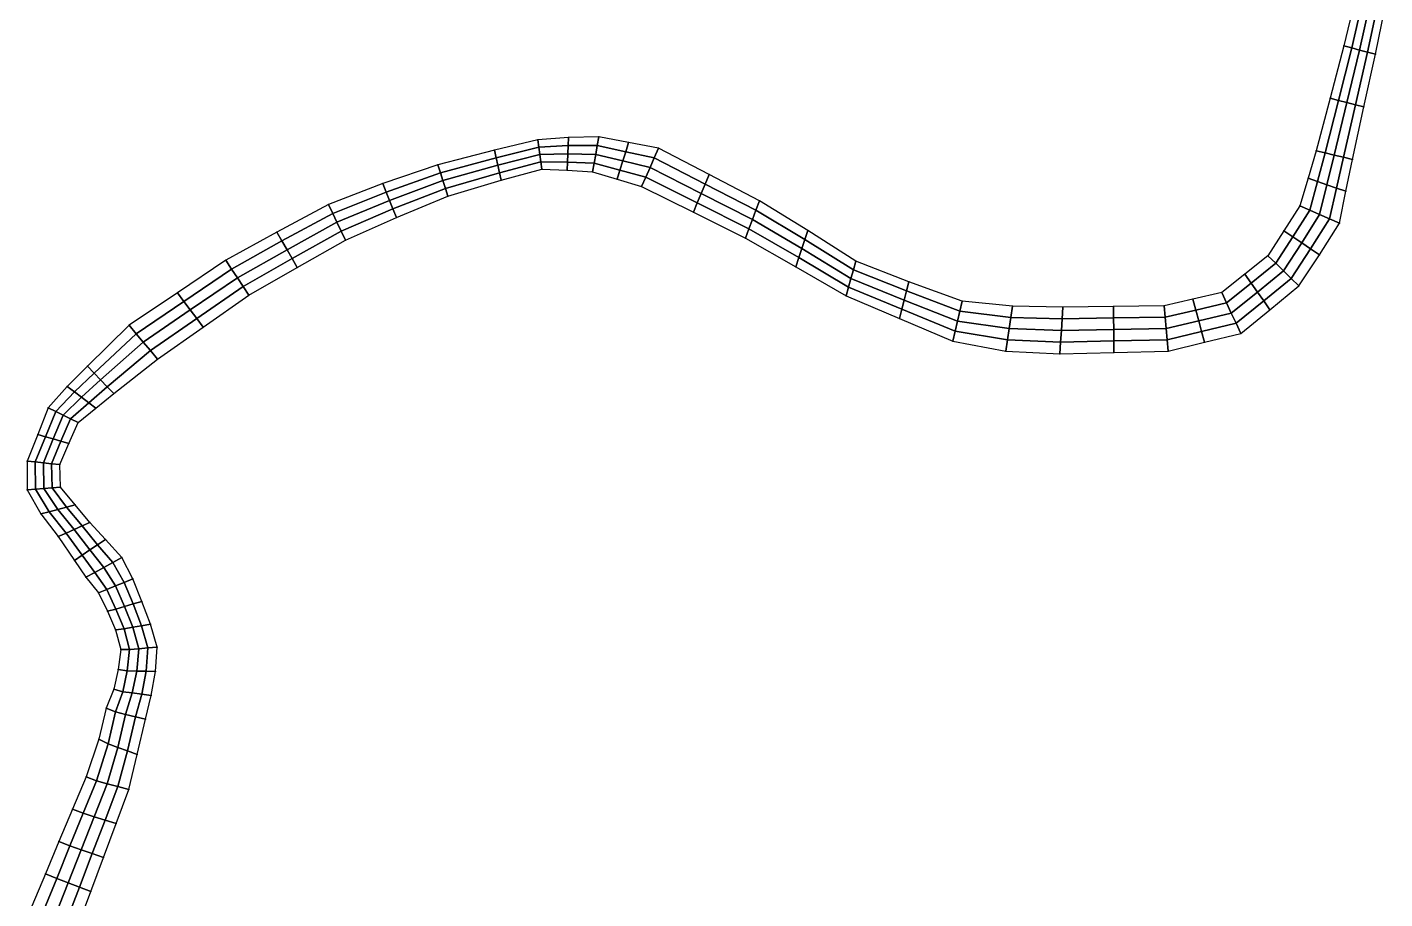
# Model space of a CAD drawing. Extents: x 380827 to 407438, y 6452886 to 6483357.
# Drawn here: x 404797 to 406299, y 6472896 to 6473860 of the extents above; entities that cross this region are included whole.
import ezdxf

# ---------------------------------------------------------------- set-up
doc = ezdxf.new("R2010")
doc.units = 0
for name, color, linetype in [('MESH_BOUND', 25, 'CONTINUOUS'), ('MESH_ELEMS', 18, 'CONTINUOUS'), ('MESH_NDSTRNGS', 17, 'CONTINUOUS'), ('MESH_NODES', 18, 'CONTINUOUS')]:
    doc.layers.add(name, color=color, linetype=linetype)

msp = doc.modelspace()

# ---------------------------------------------------------------- linework, layer by layer
at = {"layer": 'MESH_BOUND', "color": 25}
for points in [[(406265.087, 6473887.48, -1.257), (406253.919, 6473839.92, -1.219)], [(406288.683, 6473830.43, -1.081), (406299.175, 6473881.04, -1.224)], [(406253.919, 6473839.92, -1.219), (406238.562, 6473781.84, -1.143)], [(406275.993, 6473772.25, -0.99), (406288.683, 6473830.43, -1.081)], [(406238.562, 6473781.84, -1.143), (406223.204, 6473723.77, -1.021)], [(406263.304, 6473714.08, -0.945), (406275.993, 6473772.25, -0.99)], [(405362.272, 6473735.75, -1.813), (405314.085, 6473724.35, -1.836)], [(405395.922, 6473738.42, -1.762), (405362.272, 6473735.75, -1.813)], [(405429.467, 6473739.2, -1.646), (405395.922, 6473738.42, -1.762)], [(405462.617, 6473732.83, -1.48), (405429.467, 6473739.2, -1.646)], [(405495.765, 6473726.45, -1.34), (405462.617, 6473732.83, -1.48)], [(405314.085, 6473724.35, -1.836), (405251.657, 6473708.11, -1.842)], [(405551.537, 6473697.34, -1.306), (405495.765, 6473726.45, -1.34)], [(406223.204, 6473723.77, -1.021), (406214.173, 6473693.2, -0.873)], [(405251.657, 6473708.11, -1.842), (405190.532, 6473687.34, -1.763)], [(405321.582, 6473691.14, -0.751), (405366.609, 6473703.3, -0.77)], [(405366.609, 6473703.3, -0.77), (405394.762, 6473702.22, -0.78)], [(405394.762, 6473702.22, -0.78), (405422.763, 6473700.23, -0.834)], [(405422.763, 6473700.23, -0.834), (405449.749, 6473692.13, -0.917)], [(406256.122, 6473678.91, -0.943), (406263.304, 6473714.08, -0.945)], [(405190.532, 6473687.34, -1.763), (405130.418, 6473664.25, -1.616)], [(405262.678, 6473673.31, -0.703), (405321.582, 6473691.14, -0.751)], [(405449.749, 6473692.13, -0.917), (405476.732, 6473684.03, -0.953)], [(405607.308, 6473668.22, -1.351), (405551.537, 6473697.34, -1.306)], [(406214.173, 6473693.2, -0.873), (406205.142, 6473662.62, -0.764)], [(405205.623, 6473650.01, -0.65), (405262.678, 6473673.31, -0.703)], [(405476.732, 6473684.03, -0.953), (405534.243, 6473655.58, -0.941)], [(406248.94, 6473643.73, -1.001), (406256.122, 6473678.91, -0.943)], [(405130.418, 6473664.25, -1.616), (405073.515, 6473633.75, -1.498)], [(405534.243, 6473655.58, -0.941), (405591.754, 6473627.12, -0.956)], [(405660.993, 6473635.51, -1.35), (405607.308, 6473668.22, -1.351)], [(406205.142, 6473662.62, -0.764), (406187.602, 6473634.98, -0.756)], [(405149.451, 6473624.89, -0.623), (405205.623, 6473650.01, -0.65)], [(406226.919, 6473608.56, -1.053), (406248.94, 6473643.73, -1.001)], [(405073.515, 6473633.75, -1.498), (405017.033, 6473602.56, -1.429)], [(405095.803, 6473594.56, -0.616), (405149.451, 6473624.89, -0.623)], [(405591.754, 6473627.12, -0.956), (405647.514, 6473595.41, -1.05)], [(405713.976, 6473601.58, -1.231), (405660.993, 6473635.51, -1.35)], [(406187.602, 6473634.98, -0.756), (406169.891, 6473607.51, -0.833)], [(405017.033, 6473602.56, -1.429), (404963.444, 6473566.56, -1.388)], [(405042.42, 6473563.8, -0.599), (405095.803, 6473594.56, -0.616)], [(405647.514, 6473595.41, -1.05), (405703.092, 6473563.35, -1.198)], [(405772.403, 6473578.72, -1.052), (405713.976, 6473601.58, -1.231)], [(406169.891, 6473607.51, -0.833), (406144.289, 6473587.11, -0.885)], [(406203.979, 6473574.19, -1.054), (406226.919, 6473608.56, -1.053)], [(406144.289, 6473587.11, -0.885), (406118.681, 6473566.73, -0.844)], [(404963.444, 6473566.56, -1.388), (404909.859, 6473530.56, -1.44)], [(405831.606, 6473557.43, -0.967), (405772.403, 6473578.72, -1.052)], [(406118.681, 6473566.73, -0.844), (406086.808, 6473559.4, -0.79)], [(406172.118, 6473547.6, -1.042), (406203.979, 6473574.19, -1.054)], [(404991.91, 6473528.49, -0.573), (405042.42, 6473563.8, -0.599)], [(405703.092, 6473563.35, -1.198), (405762.13, 6473538.22, -1.282)], [(405887.225, 6473551.65, -1.044), (405831.606, 6473557.43, -0.967)], [(405943.059, 6473550.65, -1.122), (405887.225, 6473551.65, -1.044)], [(405998.972, 6473551.41, -1.032), (405943.059, 6473550.65, -1.122)], [(406054.885, 6473552.17, -0.859), (405998.972, 6473551.41, -1.032)], [(406086.808, 6473559.4, -0.79), (406054.885, 6473552.17, -0.859)], [(405762.13, 6473538.22, -1.282), (405821.168, 6473513.09, -1.206)], [(406139.943, 6473521.63, -1.045), (406172.118, 6473547.6, -1.042)], [(404909.859, 6473530.56, -1.44), (404863.9, 6473485.35, -1.642)], [(404941.399, 6473493.18, -0.581), (404991.91, 6473528.49, -0.573)], [(406099.641, 6473511.75, -1.055), (406139.943, 6473521.63, -1.045)], [(405821.168, 6473513.09, -1.206), (405880.052, 6473502.14, -1.042)], [(406059.339, 6473501.86, -1.029), (406099.641, 6473511.75, -1.055)], [(404893.05, 6473455, -0.672), (404941.399, 6473493.18, -0.581)], [(405880.052, 6473502.14, -1.042), (405939.583, 6473499.19, -0.944)], [(405939.583, 6473499.19, -0.944), (405999.461, 6473500.52, -0.963)], [(405999.461, 6473500.52, -0.963), (406059.339, 6473501.86, -1.029)], [(404863.9, 6473485.35, -1.642), (404841.587, 6473462.75, -1.849)], [(404841.587, 6473462.75, -1.849), (404820.526, 6473439.32, -1.887)], [(404873.304, 6473439.01, -0.828), (404893.05, 6473455, -0.672)], [(404820.526, 6473439.32, -1.887), (404808.85, 6473409.79, -1.854)], [(404853.558, 6473423.03, -0.92), (404873.304, 6473439.01, -0.828)], [(404843.192, 6473399.86, -0.874), (404853.558, 6473423.03, -0.92)], [(404808.85, 6473409.79, -1.854), (404797.174, 6473380.25, -2.019)], [(404833.2, 6473376.56, -0.79), (404843.192, 6473399.86, -0.874)], [(404797.174, 6473380.25, -2.019), (404797.282, 6473348.56, -2.488)], [(404834.051, 6473351.46, -0.8), (404833.2, 6473376.56, -0.79)], [(404797.282, 6473348.56, -2.488), (404812.192, 6473321.85, -2.883)], [(404850.162, 6473331.82, -0.981), (404834.051, 6473351.46, -0.8)], [(404866.644, 6473312.49, -1.259), (404850.162, 6473331.82, -0.981)], [(404812.192, 6473321.85, -2.883), (404831.606, 6473296.71, -2.703)], [(404883.675, 6473293.64, -1.404), (404866.644, 6473312.49, -1.259)], [(404831.606, 6473296.71, -2.703), (404849.402, 6473270.41, -2.031)], [(404901.747, 6473273.64, -1.344), (404883.675, 6473293.64, -1.404)], [(404849.402, 6473270.41, -2.031), (404861.962, 6473251.79, -1.347)], [(404914.167, 6473250.17, -1.238), (404901.747, 6473273.64, -1.344)], [(404861.962, 6473251.79, -1.347), (404876.057, 6473234.48, -0.912)], [(404923.865, 6473225.02, -1.211), (404914.167, 6473250.17, -1.238)], [(404876.057, 6473234.48, -0.912), (404886.13, 6473214.4, -0.715)], [(404933.562, 6473199.87, -1.289), (404923.865, 6473225.02, -1.211)], [(404886.13, 6473214.4, -0.715), (404894.953, 6473193.75, -0.667)], [(404894.953, 6473193.75, -0.667), (404900.645, 6473172.01, -0.673)], [(404940.939, 6473174.36, -1.439), (404933.562, 6473199.87, -1.289)], [(404939.155, 6473147.47, -1.556), (404940.939, 6473174.36, -1.439)], [(404900.645, 6473172.01, -0.673), (404897.883, 6473149.72, -0.674)], [(404897.883, 6473149.72, -0.674), (404892.955, 6473127.8, -0.669)], [(404934.526, 6473121.01, -1.55), (404939.155, 6473147.47, -1.556)], [(404892.955, 6473127.8, -0.669), (404884.5, 6473107, -0.669)], [(404928.248, 6473094.79, -1.414), (404934.526, 6473121.01, -1.55)], [(404884.5, 6473107, -0.669), (404876.4, 6473072.6, -0.695)], [(404918.905, 6473055.79, -1.204), (404928.248, 6473094.79, -1.414)], [(404876.4, 6473072.6, -0.695), (404862.279, 6473031, -0.768)], [(404909.478, 6473016.81, -1.003), (404918.905, 6473055.79, -1.204)], [(404862.279, 6473031, -0.768), (404847.336, 6472995.22, -0.851)], [(404895.485, 6472979.22, -0.868), (404909.478, 6473016.81, -1.003)], [(404847.336, 6472995.22, -0.851), (404832.394, 6472959.44, -0.926)], [(404881.492, 6472941.63, -0.818), (404895.485, 6472979.22, -0.868)], [(404832.394, 6472959.44, -0.926), (404817.451, 6472923.65, -1.026)], [(404867.497, 6472904.05, -0.855), (404881.492, 6472941.63, -0.818)], [(404817.451, 6472923.65, -1.026), (404802.508, 6472887.87, -1.131)], [(404853.502, 6472866.46, -0.947), (404867.497, 6472904.05, -0.855)]]:
    msp.add_polyline3d(points, dxfattribs=at)
at = {"layer": 'MESH_ELEMS', "color": 178}
for points in [[(406253.919, 6473839.92, -1.219), (406262.61, 6473837.55, -1.355), (406273.609, 6473885.87, -1.445), (406265.087, 6473887.48, -1.257)], [(406262.61, 6473837.55, -1.355), (406271.301, 6473835.17, -1.462), (406282.131, 6473884.26, -1.628), (406273.609, 6473885.87, -1.445)], [(406271.301, 6473835.17, -1.462), (406279.992, 6473832.8, -1.257), (406290.653, 6473882.65, -1.423), (406282.131, 6473884.26, -1.628)], [(406279.992, 6473832.8, -1.257), (406288.683, 6473830.43, -1.081), (406299.175, 6473881.04, -1.224), (406290.653, 6473882.65, -1.423)], [(406238.562, 6473781.84, -1.143), (406247.92, 6473779.44, -1.244), (406262.61, 6473837.55, -1.355), (406253.919, 6473839.92, -1.219)], [(406247.92, 6473779.44, -1.244), (406257.277, 6473777.04, -1.311), (406271.301, 6473835.17, -1.462), (406262.61, 6473837.55, -1.355)], [(406257.277, 6473777.04, -1.311), (406266.635, 6473774.65, -1.133), (406279.992, 6473832.8, -1.257), (406271.301, 6473835.17, -1.462)], [(406266.635, 6473774.65, -1.133), (406275.993, 6473772.25, -0.99), (406288.683, 6473830.43, -1.081), (406279.992, 6473832.8, -1.257)], [(406223.204, 6473723.77, -1.021), (406233.229, 6473721.35, -1.113), (406247.92, 6473779.44, -1.244), (406238.562, 6473781.84, -1.143)], [(406233.229, 6473721.35, -1.113), (406243.254, 6473718.93, -1.187), (406257.277, 6473777.04, -1.311), (406247.92, 6473779.44, -1.244)], [(406243.254, 6473718.93, -1.187), (406253.279, 6473716.5, -1.057), (406266.635, 6473774.65, -1.133), (406257.277, 6473777.04, -1.311)], [(406253.279, 6473716.5, -1.057), (406263.304, 6473714.08, -0.945), (406275.993, 6473772.25, -0.99), (406266.635, 6473774.65, -1.133)], [(405314.085, 6473724.35, -1.836), (405315.959, 6473716.05, -1.747), (405363.356, 6473727.64, -1.738), (405362.272, 6473735.75, -1.813)], [(405362.272, 6473735.75, -1.813), (405363.356, 6473727.64, -1.738), (405395.632, 6473729.37, -1.698), (405395.922, 6473738.42, -1.762)], [(405395.922, 6473738.42, -1.762), (405395.632, 6473729.37, -1.698), (405427.791, 6473729.45, -1.615), (405429.467, 6473739.2, -1.646)], [(405429.467, 6473739.2, -1.646), (405427.791, 6473729.45, -1.615), (405459.4, 6473722.65, -1.501), (405462.617, 6473732.83, -1.48)], [(405462.617, 6473732.83, -1.48), (405459.4, 6473722.65, -1.501), (405491.007, 6473715.85, -1.4), (405495.765, 6473726.45, -1.34)], [(405251.657, 6473708.11, -1.842), (405254.412, 6473699.41, -1.724), (405315.959, 6473716.05, -1.747), (405314.085, 6473724.35, -1.836)], [(405254.412, 6473699.41, -1.724), (405257.168, 6473690.71, -1.36), (405317.834, 6473707.74, -1.423), (405315.959, 6473716.05, -1.747)], [(405315.959, 6473716.05, -1.747), (405317.834, 6473707.74, -1.423), (405364.441, 6473719.52, -1.436), (405363.356, 6473727.64, -1.738)], [(405317.834, 6473707.74, -1.423), (405319.708, 6473699.44, -0.969), (405365.525, 6473711.41, -0.989), (405364.441, 6473719.52, -1.436)], [(405363.356, 6473727.64, -1.738), (405364.441, 6473719.52, -1.436), (405395.342, 6473720.32, -1.418), (405395.632, 6473729.37, -1.698)], [(405364.441, 6473719.52, -1.436), (405365.525, 6473711.41, -0.989), (405395.052, 6473711.27, -0.991), (405395.342, 6473720.32, -1.418)], [(405395.342, 6473720.32, -1.418), (405395.052, 6473711.27, -0.991), (405424.439, 6473709.97, -1.032), (405426.115, 6473719.71, -1.408)], [(405395.632, 6473729.37, -1.698), (405395.342, 6473720.32, -1.418), (405426.115, 6473719.71, -1.408), (405427.791, 6473729.45, -1.615)], [(405426.115, 6473719.71, -1.408), (405424.439, 6473709.97, -1.032), (405452.966, 6473702.31, -1.096), (405456.183, 6473712.48, -1.399)], [(405427.791, 6473729.45, -1.615), (405426.115, 6473719.71, -1.408), (405456.183, 6473712.48, -1.399), (405459.4, 6473722.65, -1.501)], [(405459.4, 6473722.65, -1.501), (405456.183, 6473712.48, -1.399), (405486.248, 6473705.24, -1.374), (405491.007, 6473715.85, -1.4)], [(405491.007, 6473715.85, -1.4), (405486.248, 6473705.24, -1.374), (405542.89, 6473676.46, -1.379), (405547.213, 6473686.9, -1.385)], [(405495.765, 6473726.45, -1.34), (405491.007, 6473715.85, -1.4), (405547.213, 6473686.9, -1.385), (405551.537, 6473697.34, -1.306)], [(406214.173, 6473693.2, -0.873), (406224.66, 6473689.63, -0.973), (406233.229, 6473721.35, -1.113), (406223.204, 6473723.77, -1.021)], [(406224.66, 6473689.63, -0.973), (406235.147, 6473686.05, -1.091), (406243.254, 6473718.93, -1.187), (406233.229, 6473721.35, -1.113)], [(406235.147, 6473686.05, -1.091), (406245.635, 6473682.48, -1.026), (406253.279, 6473716.5, -1.057), (406243.254, 6473718.93, -1.187)], [(406245.635, 6473682.48, -1.026), (406256.122, 6473678.91, -0.943), (406263.304, 6473714.08, -0.945), (406253.279, 6473716.5, -1.057)], [(405190.532, 6473687.34, -1.763), (405194.305, 6473678.01, -1.64), (405254.412, 6473699.41, -1.724), (405251.657, 6473708.11, -1.842)], [(405257.168, 6473690.71, -1.36), (405259.923, 6473682.01, -0.908), (405319.708, 6473699.44, -0.969), (405317.834, 6473707.74, -1.423)], [(405259.923, 6473682.01, -0.908), (405262.678, 6473673.31, -0.703), (405321.582, 6473691.14, -0.751), (405319.708, 6473699.44, -0.969)], [(405319.708, 6473699.44, -0.969), (405321.582, 6473691.14, -0.751), (405366.609, 6473703.3, -0.77), (405365.525, 6473711.41, -0.989)], [(405365.525, 6473711.41, -0.989), (405366.609, 6473703.3, -0.77), (405394.762, 6473702.22, -0.78), (405395.052, 6473711.27, -0.991)], [(405395.052, 6473711.27, -0.991), (405394.762, 6473702.22, -0.78), (405422.763, 6473700.23, -0.834), (405424.439, 6473709.97, -1.032)], [(405424.439, 6473709.97, -1.032), (405422.763, 6473700.23, -0.834), (405449.749, 6473692.13, -0.917), (405452.966, 6473702.31, -1.096)], [(405452.966, 6473702.31, -1.096), (405449.749, 6473692.13, -0.917), (405476.732, 6473684.03, -0.953), (405481.49, 6473694.63, -1.12)], [(405456.183, 6473712.48, -1.399), (405452.966, 6473702.31, -1.096), (405481.49, 6473694.63, -1.12), (405486.248, 6473705.24, -1.374)], [(405486.248, 6473705.24, -1.374), (405481.49, 6473694.63, -1.12), (405538.566, 6473666.02, -1.117), (405542.89, 6473676.46, -1.379)], [(405130.418, 6473664.25, -1.616), (405135.176, 6473654.41, -1.523), (405194.305, 6473678.01, -1.64), (405190.532, 6473687.34, -1.763)], [(405194.305, 6473678.01, -1.64), (405198.077, 6473668.68, -1.274), (405257.168, 6473690.71, -1.36), (405254.412, 6473699.41, -1.724)], [(405198.077, 6473668.68, -1.274), (405201.85, 6473659.35, -0.841), (405259.923, 6473682.01, -0.908), (405257.168, 6473690.71, -1.36)], [(405481.49, 6473694.63, -1.12), (405476.732, 6473684.03, -0.953), (405534.243, 6473655.58, -0.941), (405538.566, 6473666.02, -1.117)], [(405547.213, 6473686.9, -1.385), (405542.89, 6473676.46, -1.379), (405599.531, 6473647.67, -1.451), (405603.42, 6473657.95, -1.447)], [(405551.537, 6473697.34, -1.306), (405547.213, 6473686.9, -1.385), (405603.42, 6473657.95, -1.447), (405607.308, 6473668.22, -1.351)], [(406205.142, 6473662.62, -0.764), (406216.091, 6473657.9, -0.888), (406224.66, 6473689.63, -0.973), (406214.173, 6473693.2, -0.873)], [(406216.091, 6473657.9, -0.888), (406227.041, 6473653.17, -1.073), (406235.147, 6473686.05, -1.091), (406224.66, 6473689.63, -0.973)], [(406227.041, 6473653.17, -1.073), (406237.99, 6473648.45, -1.066), (406245.635, 6473682.48, -1.026), (406235.147, 6473686.05, -1.091)], [(405135.176, 6473654.41, -1.523), (405139.934, 6473644.57, -1.211), (405198.077, 6473668.68, -1.274), (405194.305, 6473678.01, -1.64)], [(405201.85, 6473659.35, -0.841), (405205.623, 6473650.01, -0.65), (405262.678, 6473673.31, -0.703), (405259.923, 6473682.01, -0.908)], [(405542.89, 6473676.46, -1.379), (405538.566, 6473666.02, -1.117), (405595.642, 6473637.4, -1.157), (405599.531, 6473647.67, -1.451)], [(406237.99, 6473648.45, -1.066), (406248.94, 6473643.73, -1.001), (406256.122, 6473678.91, -0.943), (406245.635, 6473682.48, -1.026)], [(405073.515, 6473633.75, -1.498), (405079.087, 6473623.95, -1.428), (405135.176, 6473654.41, -1.523), (405130.418, 6473664.25, -1.616)], [(405079.087, 6473623.95, -1.428), (405084.659, 6473614.16, -1.163), (405139.934, 6473644.57, -1.211), (405135.176, 6473654.41, -1.523)], [(405139.934, 6473644.57, -1.211), (405144.692, 6473634.73, -0.807), (405201.85, 6473659.35, -0.841), (405198.077, 6473668.68, -1.274)], [(405144.692, 6473634.73, -0.807), (405149.451, 6473624.89, -0.623), (405205.623, 6473650.01, -0.65), (405201.85, 6473659.35, -0.841)], [(405538.566, 6473666.02, -1.117), (405534.243, 6473655.58, -0.941), (405591.754, 6473627.12, -0.956), (405595.642, 6473637.4, -1.157)], [(405603.42, 6473657.95, -1.447), (405599.531, 6473647.67, -1.451), (405654.254, 6473615.46, -1.546), (405657.623, 6473625.48, -1.483)], [(405607.308, 6473668.22, -1.351), (405603.42, 6473657.95, -1.447), (405657.623, 6473625.48, -1.483), (405660.993, 6473635.51, -1.35)], [(406187.602, 6473634.98, -0.756), (406197.432, 6473628.38, -0.915), (406216.091, 6473657.9, -0.888), (406205.142, 6473662.62, -0.764)], [(406197.432, 6473628.38, -0.915), (406207.261, 6473621.77, -1.148), (406227.041, 6473653.17, -1.073), (406216.091, 6473657.9, -0.888)], [(405084.659, 6473614.16, -1.163), (405090.231, 6473604.36, -0.792), (405144.692, 6473634.73, -0.807), (405139.934, 6473644.57, -1.211)], [(405599.531, 6473647.67, -1.451), (405595.642, 6473637.4, -1.157), (405650.884, 6473605.43, -1.263), (405654.254, 6473615.46, -1.546)], [(406207.261, 6473621.77, -1.148), (406217.09, 6473615.16, -1.138), (406237.99, 6473648.45, -1.066), (406227.041, 6473653.17, -1.073)], [(406217.09, 6473615.16, -1.138), (406226.919, 6473608.56, -1.053), (406248.94, 6473643.73, -1.001), (406237.99, 6473648.45, -1.066)], [(405017.033, 6473602.56, -1.429), (405023.38, 6473592.87, -1.346), (405079.087, 6473623.95, -1.428), (405073.515, 6473633.75, -1.498)], [(405090.231, 6473604.36, -0.792), (405095.803, 6473594.56, -0.616), (405149.451, 6473624.89, -0.623), (405144.692, 6473634.73, -0.807)], [(405595.642, 6473637.4, -1.157), (405591.754, 6473627.12, -0.956), (405647.514, 6473595.41, -1.05), (405650.884, 6473605.43, -1.263)], [(405657.623, 6473625.48, -1.483), (405654.254, 6473615.46, -1.546), (405708.534, 6473582.47, -1.587), (405711.255, 6473592.02, -1.412)], [(405660.993, 6473635.51, -1.35), (405657.623, 6473625.48, -1.483), (405711.255, 6473592.02, -1.412), (405713.976, 6473601.58, -1.231)], [(406169.891, 6473607.51, -0.833), (406178.413, 6473599.18, -1.018), (406197.432, 6473628.38, -0.915), (406187.602, 6473634.98, -0.756)], [(406178.413, 6473599.18, -1.018), (406186.935, 6473590.85, -1.259), (406207.261, 6473621.77, -1.148), (406197.432, 6473628.38, -0.915)], [(405023.38, 6473592.87, -1.346), (405029.726, 6473583.18, -1.081), (405084.659, 6473614.16, -1.163), (405079.087, 6473623.95, -1.428)], [(405029.726, 6473583.18, -1.081), (405036.073, 6473573.49, -0.749), (405090.231, 6473604.36, -0.792), (405084.659, 6473614.16, -1.163)], [(405654.254, 6473615.46, -1.546), (405650.884, 6473605.43, -1.263), (405705.813, 6473572.91, -1.39), (405708.534, 6473582.47, -1.587)], [(406186.935, 6473590.85, -1.259), (406195.457, 6473582.52, -1.184), (406217.09, 6473615.16, -1.138), (406207.261, 6473621.77, -1.148)], [(406195.457, 6473582.52, -1.184), (406203.979, 6473574.19, -1.054), (406226.919, 6473608.56, -1.053), (406217.09, 6473615.16, -1.138)], [(404963.444, 6473566.56, -1.388), (404970.561, 6473557.05, -1.277), (405023.38, 6473592.87, -1.346), (405017.033, 6473602.56, -1.429)], [(405036.073, 6473573.49, -0.749), (405042.42, 6473563.8, -0.599), (405095.803, 6473594.56, -0.616), (405090.231, 6473604.36, -0.792)], [(405650.884, 6473605.43, -1.263), (405647.514, 6473595.41, -1.05), (405703.092, 6473563.35, -1.198), (405705.813, 6473572.91, -1.39)], [(405713.976, 6473601.58, -1.231), (405711.255, 6473592.02, -1.412), (405769.835, 6473568.59, -1.257), (405772.403, 6473578.72, -1.052)], [(406144.289, 6473587.11, -0.885), (406151.246, 6473577.23, -1.08), (406178.413, 6473599.18, -1.018), (406169.891, 6473607.51, -0.833)], [(406151.246, 6473577.23, -1.08), (406158.203, 6473567.36, -1.314), (406186.935, 6473590.85, -1.259), (406178.413, 6473599.18, -1.018)], [(404970.561, 6473557.05, -1.277), (404977.677, 6473547.53, -0.991), (405029.726, 6473583.18, -1.081), (405023.38, 6473592.87, -1.346)], [(404977.677, 6473547.53, -0.991), (404984.793, 6473538.01, -0.695), (405036.073, 6473573.49, -0.749), (405029.726, 6473583.18, -1.081)], [(405708.534, 6473582.47, -1.587), (405705.813, 6473572.91, -1.39), (405764.698, 6473548.35, -1.43), (405767.267, 6473558.47, -1.52)], [(405711.255, 6473592.02, -1.412), (405708.534, 6473582.47, -1.587), (405767.267, 6473558.47, -1.52), (405769.835, 6473568.59, -1.257)], [(406118.681, 6473566.73, -0.844), (406123.997, 6473555.45, -1.038), (406151.246, 6473577.23, -1.08), (406144.289, 6473587.11, -0.885)], [(406158.203, 6473567.36, -1.314), (406165.161, 6473557.48, -1.198), (406195.457, 6473582.52, -1.184), (406186.935, 6473590.85, -1.259)], [(406165.161, 6473557.48, -1.198), (406172.118, 6473547.6, -1.042), (406203.979, 6473574.19, -1.054), (406195.457, 6473582.52, -1.184)], [(404909.859, 6473530.56, -1.44), (404917.744, 6473521.22, -1.318), (404970.561, 6473557.05, -1.277), (404963.444, 6473566.56, -1.388)], [(404984.793, 6473538.01, -0.695), (404991.91, 6473528.49, -0.573), (405042.42, 6473563.8, -0.599), (405036.073, 6473573.49, -0.749)], [(405705.813, 6473572.91, -1.39), (405703.092, 6473563.35, -1.198), (405762.13, 6473538.22, -1.282), (405764.698, 6473548.35, -1.43)], [(405769.835, 6473568.59, -1.257), (405767.267, 6473558.47, -1.52), (405826.387, 6473535.26, -1.383), (405828.997, 6473546.34, -1.145)], [(405772.403, 6473578.72, -1.052), (405769.835, 6473568.59, -1.257), (405828.997, 6473546.34, -1.145), (405831.606, 6473557.43, -0.967)], [(406086.808, 6473559.4, -0.79), (406090.016, 6473547.49, -0.985), (406123.997, 6473555.45, -1.038), (406118.681, 6473566.73, -0.844)], [(406123.997, 6473555.45, -1.038), (406129.312, 6473544.18, -1.283), (406158.203, 6473567.36, -1.314), (406151.246, 6473577.23, -1.08)], [(406129.312, 6473544.18, -1.283), (406134.628, 6473532.91, -1.19), (406165.161, 6473557.48, -1.198), (406158.203, 6473567.36, -1.314)], [(404917.744, 6473521.22, -1.318), (404925.629, 6473511.87, -1.013), (404977.677, 6473547.53, -0.991), (404970.561, 6473557.05, -1.277)], [(405767.267, 6473558.47, -1.52), (405764.698, 6473548.35, -1.43), (405823.777, 6473524.17, -1.325), (405826.387, 6473535.26, -1.383)], [(405831.606, 6473557.43, -0.967), (405828.997, 6473546.34, -1.145), (405885.431, 6473539.27, -1.165), (405887.225, 6473551.65, -1.044)], [(405887.225, 6473551.65, -1.044), (405885.431, 6473539.27, -1.165), (405942.19, 6473537.78, -1.222), (405943.059, 6473550.65, -1.122)], [(405943.059, 6473550.65, -1.122), (405942.19, 6473537.78, -1.222), (405999.094, 6473538.69, -1.169), (405998.972, 6473551.41, -1.032)], [(405998.972, 6473551.41, -1.032), (405999.094, 6473538.69, -1.169), (406055.999, 6473539.59, -1.039), (406054.885, 6473552.17, -0.859)], [(406054.885, 6473552.17, -0.859), (406055.999, 6473539.59, -1.039), (406090.016, 6473547.49, -0.985), (406086.808, 6473559.4, -0.79)], [(406090.016, 6473547.49, -0.985), (406093.225, 6473535.57, -1.245), (406129.312, 6473544.18, -1.283), (406123.997, 6473555.45, -1.038)], [(406134.628, 6473532.91, -1.19), (406139.943, 6473521.63, -1.045), (406172.118, 6473547.6, -1.042), (406165.161, 6473557.48, -1.198)], [(404925.629, 6473511.87, -1.013), (404933.514, 6473502.53, -0.705), (404984.793, 6473538.01, -0.695), (404977.677, 6473547.53, -0.991)], [(404933.514, 6473502.53, -0.705), (404941.399, 6473493.18, -0.581), (404991.91, 6473528.49, -0.573), (404984.793, 6473538.01, -0.695)], [(405764.698, 6473548.35, -1.43), (405762.13, 6473538.22, -1.282), (405821.168, 6473513.09, -1.206), (405823.777, 6473524.17, -1.325)], [(405826.387, 6473535.26, -1.383), (405823.777, 6473524.17, -1.325), (405881.845, 6473514.52, -1.168), (405883.638, 6473526.9, -1.29)], [(405828.997, 6473546.34, -1.145), (405826.387, 6473535.26, -1.383), (405883.638, 6473526.9, -1.29), (405885.431, 6473539.27, -1.165)], [(405885.431, 6473539.27, -1.165), (405883.638, 6473526.9, -1.29), (405941.321, 6473524.92, -1.283), (405942.19, 6473537.78, -1.222)], [(405942.19, 6473537.78, -1.222), (405941.321, 6473524.92, -1.283), (405999.216, 6473525.97, -1.292), (405999.094, 6473538.69, -1.169)], [(405999.094, 6473538.69, -1.169), (405999.216, 6473525.97, -1.292), (406057.112, 6473527.01, -1.264), (406055.999, 6473539.59, -1.039)], [(406055.999, 6473539.59, -1.039), (406057.112, 6473527.01, -1.264), (406093.225, 6473535.57, -1.245), (406090.016, 6473547.49, -0.985)], [(406057.112, 6473527.01, -1.264), (406058.225, 6473514.44, -1.168), (406096.433, 6473523.66, -1.183), (406093.225, 6473535.57, -1.245)], [(406093.225, 6473535.57, -1.245), (406096.433, 6473523.66, -1.183), (406134.628, 6473532.91, -1.19), (406129.312, 6473544.18, -1.283)], [(404863.9, 6473485.35, -1.642), (404871.188, 6473477.76, -1.536), (404917.744, 6473521.22, -1.318), (404909.859, 6473530.56, -1.44)], [(404871.188, 6473477.76, -1.536), (404878.475, 6473470.17, -1.22), (404925.629, 6473511.87, -1.013), (404917.744, 6473521.22, -1.318)], [(405823.777, 6473524.17, -1.325), (405821.168, 6473513.09, -1.206), (405880.052, 6473502.14, -1.042), (405881.845, 6473514.52, -1.168)], [(405883.638, 6473526.9, -1.29), (405881.845, 6473514.52, -1.168), (405940.452, 6473512.05, -1.095), (405941.321, 6473524.92, -1.283)], [(405941.321, 6473524.92, -1.283), (405940.452, 6473512.05, -1.095), (405999.339, 6473513.25, -1.121), (405999.216, 6473525.97, -1.292)], [(405999.216, 6473525.97, -1.292), (405999.339, 6473513.25, -1.121), (406058.225, 6473514.44, -1.168), (406057.112, 6473527.01, -1.264)], [(406058.225, 6473514.44, -1.168), (406059.339, 6473501.86, -1.029), (406099.641, 6473511.75, -1.055), (406096.433, 6473523.66, -1.183)], [(406096.433, 6473523.66, -1.183), (406099.641, 6473511.75, -1.055), (406139.943, 6473521.63, -1.045), (406134.628, 6473532.91, -1.19)], [(404878.475, 6473470.17, -1.22), (404885.762, 6473462.59, -0.841), (404933.514, 6473502.53, -0.705), (404925.629, 6473511.87, -1.013)], [(405881.845, 6473514.52, -1.168), (405880.052, 6473502.14, -1.042), (405939.583, 6473499.19, -0.944), (405940.452, 6473512.05, -1.095)], [(405940.452, 6473512.05, -1.095), (405939.583, 6473499.19, -0.944), (405999.461, 6473500.52, -0.963), (405999.339, 6473513.25, -1.121)], [(405999.339, 6473513.25, -1.121), (405999.461, 6473500.52, -0.963), (406059.339, 6473501.86, -1.029), (406058.225, 6473514.44, -1.168)], [(404885.762, 6473462.59, -0.841), (404893.05, 6473455, -0.672), (404941.399, 6473493.18, -0.581), (404933.514, 6473502.53, -0.705)], [(404841.587, 6473462.75, -1.849), (404849.516, 6473456.81, -1.776), (404871.188, 6473477.76, -1.536), (404863.9, 6473485.35, -1.642)], [(404849.516, 6473456.81, -1.776), (404857.445, 6473450.88, -1.483), (404878.475, 6473470.17, -1.22), (404871.188, 6473477.76, -1.536)], [(404820.526, 6473439.32, -1.887), (404828.784, 6473435.25, -1.839), (404849.516, 6473456.81, -1.776), (404841.587, 6473462.75, -1.849)], [(404857.445, 6473450.88, -1.483), (404865.375, 6473444.95, -1.045), (404885.762, 6473462.59, -0.841), (404878.475, 6473470.17, -1.22)], [(404865.375, 6473444.95, -1.045), (404873.304, 6473439.01, -0.828), (404893.05, 6473455, -0.672), (404885.762, 6473462.59, -0.841)], [(404828.784, 6473435.25, -1.839), (404837.042, 6473431.18, -1.583), (404857.445, 6473450.88, -1.483), (404849.516, 6473456.81, -1.776)], [(404837.042, 6473431.18, -1.583), (404845.3, 6473427.1, -1.147), (404865.375, 6473444.95, -1.045), (404857.445, 6473450.88, -1.483)], [(404845.3, 6473427.1, -1.147), (404853.558, 6473423.03, -0.92), (404873.304, 6473439.01, -0.828), (404865.375, 6473444.95, -1.045)], [(404808.85, 6473409.79, -1.854), (404817.436, 6473407.3, -1.789), (404828.784, 6473435.25, -1.839), (404820.526, 6473439.32, -1.887)], [(404817.436, 6473407.3, -1.789), (404826.021, 6473404.82, -1.515), (404837.042, 6473431.18, -1.583), (404828.784, 6473435.25, -1.839)], [(404826.021, 6473404.82, -1.515), (404834.607, 6473402.34, -1.09), (404845.3, 6473427.1, -1.147), (404837.042, 6473431.18, -1.583)], [(404834.607, 6473402.34, -1.09), (404843.192, 6473399.86, -0.874), (404853.558, 6473423.03, -0.92), (404845.3, 6473427.1, -1.147)], [(404797.174, 6473380.25, -2.019), (404806.181, 6473379.33, -1.895), (404817.436, 6473407.3, -1.789), (404808.85, 6473409.79, -1.854)], [(404806.181, 6473379.33, -1.895), (404815.187, 6473378.41, -1.508), (404826.021, 6473404.82, -1.515), (404817.436, 6473407.3, -1.789)], [(404815.187, 6473378.41, -1.508), (404824.194, 6473377.48, -1.017), (404834.607, 6473402.34, -1.09), (404826.021, 6473404.82, -1.515)], [(404824.194, 6473377.48, -1.017), (404833.2, 6473376.56, -0.79), (404843.192, 6473399.86, -0.874), (404834.607, 6473402.34, -1.09)], [(404797.282, 6473348.56, -2.488), (404806.474, 6473349.29, -2.305), (404806.181, 6473379.33, -1.895), (404797.174, 6473380.25, -2.019)], [(404806.474, 6473349.29, -2.305), (404815.666, 6473350.01, -1.756), (404815.187, 6473378.41, -1.508), (404806.181, 6473379.33, -1.895)], [(404815.666, 6473350.01, -1.756), (404824.859, 6473350.74, -1.095), (404824.194, 6473377.48, -1.017), (404815.187, 6473378.41, -1.508)], [(404824.859, 6473350.74, -1.095), (404834.051, 6473351.46, -0.8), (404833.2, 6473376.56, -0.79), (404824.194, 6473377.48, -1.017)], [(404812.192, 6473321.85, -2.883), (404821.685, 6473324.34, -2.736), (404806.474, 6473349.29, -2.305), (404797.282, 6473348.56, -2.488)], [(404821.685, 6473324.34, -2.736), (404831.177, 6473326.83, -2.17), (404815.666, 6473350.01, -1.756), (404806.474, 6473349.29, -2.305)], [(404831.177, 6473326.83, -2.17), (404840.67, 6473329.32, -1.366), (404824.859, 6473350.74, -1.095), (404815.666, 6473350.01, -1.756)], [(404840.67, 6473329.32, -1.366), (404850.162, 6473331.82, -0.981), (404834.051, 6473351.46, -0.8), (404824.859, 6473350.74, -1.095)], [(404831.606, 6473296.71, -2.703), (404840.366, 6473300.65, -2.702), (404821.685, 6473324.34, -2.736), (404812.192, 6473321.85, -2.883)], [(404840.366, 6473300.65, -2.702), (404849.125, 6473304.6, -2.376), (404831.177, 6473326.83, -2.17), (404821.685, 6473324.34, -2.736)], [(404849.125, 6473304.6, -2.376), (404857.884, 6473308.55, -1.654), (404840.67, 6473329.32, -1.366), (404831.177, 6473326.83, -2.17)], [(404857.884, 6473308.55, -1.654), (404866.644, 6473312.49, -1.259), (404850.162, 6473331.82, -0.981), (404840.67, 6473329.32, -1.366)], [(404875.107, 6473287.83, -1.691), (404883.675, 6473293.64, -1.404), (404866.644, 6473312.49, -1.259), (404857.884, 6473308.55, -1.654)], [(404849.402, 6473270.41, -2.031), (404857.97, 6473276.22, -2.155), (404840.366, 6473300.65, -2.702), (404831.606, 6473296.71, -2.703)], [(404857.97, 6473276.22, -2.155), (404866.539, 6473282.03, -2.128), (404849.125, 6473304.6, -2.376), (404840.366, 6473300.65, -2.702)], [(404866.539, 6473282.03, -2.128), (404875.107, 6473287.83, -1.691), (404857.884, 6473308.55, -1.654), (404849.125, 6473304.6, -2.376)], [(404871.863, 6473257.11, -1.493), (404881.824, 6473262.62, -1.63), (404866.539, 6473282.03, -2.128), (404857.97, 6473276.22, -2.155)], [(404881.824, 6473262.62, -1.63), (404891.786, 6473268.13, -1.482), (404875.107, 6473287.83, -1.691), (404866.539, 6473282.03, -2.128)], [(404891.786, 6473268.13, -1.482), (404901.747, 6473273.64, -1.344), (404883.675, 6473293.64, -1.404), (404875.107, 6473287.83, -1.691)], [(404861.962, 6473251.79, -1.347), (404871.863, 6473257.11, -1.493), (404857.97, 6473276.22, -2.155), (404849.402, 6473270.41, -2.031)], [(404895.051, 6473242.13, -1.235), (404904.609, 6473246.15, -1.271), (404891.786, 6473268.13, -1.482), (404881.824, 6473262.62, -1.63)], [(404904.609, 6473246.15, -1.271), (404914.167, 6473250.17, -1.238), (404901.747, 6473273.64, -1.344), (404891.786, 6473268.13, -1.482)], [(404876.057, 6473234.48, -0.912), (404885.495, 6473238.12, -1.04), (404871.863, 6473257.11, -1.493), (404861.962, 6473251.79, -1.347)], [(404885.495, 6473238.12, -1.04), (404895.051, 6473242.13, -1.235), (404881.824, 6473262.62, -1.63), (404871.863, 6473257.11, -1.493)], [(404914.385, 6473222.22, -1.199), (404923.865, 6473225.02, -1.211), (404914.167, 6473250.17, -1.238), (404904.609, 6473246.15, -1.271)], [(404886.13, 6473214.4, -0.715), (404895.429, 6473216.63, -0.839), (404885.495, 6473238.12, -1.04), (404876.057, 6473234.48, -0.912)], [(404895.429, 6473216.63, -0.839), (404904.906, 6473219.42, -1.075), (404895.051, 6473242.13, -1.235), (404885.495, 6473238.12, -1.04)], [(404904.906, 6473219.42, -1.075), (404914.385, 6473222.22, -1.199), (404904.609, 6473246.15, -1.271), (404895.051, 6473242.13, -1.235)], [(404904.425, 6473194.71, -0.811), (404914.135, 6473196.42, -1.098), (404904.906, 6473219.42, -1.075), (404895.429, 6473216.63, -0.839)], [(404914.135, 6473196.42, -1.098), (404923.849, 6473198.14, -1.265), (404914.385, 6473222.22, -1.199), (404904.906, 6473219.42, -1.075)], [(404923.849, 6473198.14, -1.265), (404933.562, 6473199.87, -1.289), (404923.865, 6473225.02, -1.211), (404914.385, 6473222.22, -1.199)], [(404894.953, 6473193.75, -0.667), (404904.425, 6473194.71, -0.811), (404895.429, 6473216.63, -0.839), (404886.13, 6473214.4, -0.715)], [(404900.645, 6473172.01, -0.673), (404910.494, 6473171.89, -0.842), (404904.425, 6473194.71, -0.811), (404894.953, 6473193.75, -0.667)], [(404910.494, 6473171.89, -0.842), (404920.639, 6473172.7, -1.189), (404914.135, 6473196.42, -1.098), (404904.425, 6473194.71, -0.811)], [(404920.639, 6473172.7, -1.189), (404930.789, 6473173.53, -1.403), (404923.849, 6473198.14, -1.265), (404914.135, 6473196.42, -1.098)], [(404930.789, 6473173.53, -1.403), (404940.939, 6473174.36, -1.439), (404933.562, 6473199.87, -1.289), (404923.849, 6473198.14, -1.265)], [(404928.745, 6473147.74, -1.505), (404939.155, 6473147.47, -1.556), (404940.939, 6473174.36, -1.439), (404930.789, 6473173.53, -1.403)], [(404897.883, 6473149.72, -0.674), (404907.931, 6473148.31, -0.857), (404910.494, 6473171.89, -0.842), (404900.645, 6473172.01, -0.673)], [(404907.931, 6473148.31, -0.857), (404918.335, 6473148.01, -1.246), (404920.639, 6473172.7, -1.189), (404910.494, 6473171.89, -0.842)], [(404918.335, 6473148.01, -1.246), (404928.745, 6473147.74, -1.505), (404930.789, 6473173.53, -1.403), (404920.639, 6473172.7, -1.189)], [(404892.955, 6473127.8, -0.669), (404903.032, 6473125.11, -0.848), (404907.931, 6473148.31, -0.857), (404897.883, 6473149.72, -0.674)], [(404903.032, 6473125.11, -0.848), (404913.526, 6473123.73, -1.235), (404918.335, 6473148.01, -1.246), (404907.931, 6473148.31, -0.857)], [(404913.526, 6473123.73, -1.235), (404924.026, 6473122.37, -1.497), (404928.745, 6473147.74, -1.505), (404918.335, 6473148.01, -1.246)], [(404924.026, 6473122.37, -1.497), (404934.526, 6473121.01, -1.55), (404939.155, 6473147.47, -1.556), (404928.745, 6473147.74, -1.505)], [(404884.5, 6473107, -0.669), (404895.077, 6473102.81, -0.83), (404903.032, 6473125.11, -0.848), (404892.955, 6473127.8, -0.669)], [(404895.077, 6473102.81, -0.83), (404906.129, 6473100.12, -1.169), (404913.526, 6473123.73, -1.235), (404903.032, 6473125.11, -0.848)], [(404906.129, 6473100.12, -1.169), (404917.188, 6473097.46, -1.38), (404924.026, 6473122.37, -1.497), (404913.526, 6473123.73, -1.235)], [(404917.188, 6473097.46, -1.38), (404928.248, 6473094.79, -1.414), (404934.526, 6473121.01, -1.55), (404924.026, 6473122.37, -1.497)], [(404876.4, 6473072.6, -0.695), (404886.722, 6473067.44, -0.834), (404895.077, 6473102.81, -0.83), (404884.5, 6473107, -0.669)], [(404886.722, 6473067.44, -0.834), (404897.447, 6473063.54, -1.097), (404906.129, 6473100.12, -1.169), (404895.077, 6473102.81, -0.83)], [(404897.447, 6473063.54, -1.097), (404908.176, 6473059.67, -1.213), (404917.188, 6473097.46, -1.38), (404906.129, 6473100.12, -1.169)], [(404908.176, 6473059.67, -1.213), (404918.905, 6473055.79, -1.204), (404928.248, 6473094.79, -1.414), (404917.188, 6473097.46, -1.38)], [(404862.279, 6473031, -0.768), (404873.84, 6473026.7, -0.885), (404886.722, 6473067.44, -0.834), (404876.4, 6473072.6, -0.695)], [(404873.84, 6473026.7, -0.885), (404885.716, 6473023.39, -1.061), (404897.447, 6473063.54, -1.097), (404886.722, 6473067.44, -0.834)], [(404885.716, 6473023.39, -1.061), (404897.597, 6473020.1, -1.061), (404908.176, 6473059.67, -1.213), (404897.447, 6473063.54, -1.097)], [(404897.597, 6473020.1, -1.061), (404909.478, 6473016.81, -1.003), (404918.905, 6473055.79, -1.204), (404908.176, 6473059.67, -1.213)], [(404847.336, 6472995.22, -0.851), (404859.194, 6472990.66, -0.946), (404873.84, 6473026.7, -0.885), (404862.279, 6473031, -0.768)], [(404859.194, 6472990.66, -0.946), (404871.289, 6472986.84, -1.045), (404885.716, 6473023.39, -1.061), (404873.84, 6473026.7, -0.885)], [(404871.289, 6472986.84, -1.045), (404883.387, 6472983.03, -0.958), (404897.597, 6473020.1, -1.061), (404885.716, 6473023.39, -1.061)], [(404883.387, 6472983.03, -0.958), (404895.485, 6472979.22, -0.868), (404909.478, 6473016.81, -1.003), (404897.597, 6473020.1, -1.061)], [(404832.394, 6472959.44, -0.926), (404844.549, 6472954.61, -1.011), (404859.194, 6472990.66, -0.946), (404847.336, 6472995.22, -0.851)], [(404844.549, 6472954.61, -1.011), (404856.861, 6472950.28, -1.069), (404871.289, 6472986.84, -1.045), (404859.194, 6472990.66, -0.946)], [(404856.861, 6472950.28, -1.069), (404869.177, 6472945.96, -0.93), (404883.387, 6472983.03, -0.958), (404871.289, 6472986.84, -1.045)], [(404869.177, 6472945.96, -0.93), (404881.492, 6472941.63, -0.818), (404895.485, 6472979.22, -0.868), (404883.387, 6472983.03, -0.958)], [(404817.451, 6472923.65, -1.026), (404829.903, 6472918.56, -1.123), (404844.549, 6472954.61, -1.011), (404832.394, 6472959.44, -0.926)], [(404829.903, 6472918.56, -1.123), (404842.433, 6472913.72, -1.178), (404856.861, 6472950.28, -1.069), (404844.549, 6472954.61, -1.011)], [(404842.433, 6472913.72, -1.178), (404854.965, 6472908.88, -0.996), (404869.177, 6472945.96, -0.93), (404856.861, 6472950.28, -1.069)], [(404854.965, 6472908.88, -0.996), (404867.497, 6472904.05, -0.855), (404881.492, 6472941.63, -0.818), (404869.177, 6472945.96, -0.93)], [(404802.508, 6472887.87, -1.131), (404815.256, 6472882.52, -1.251), (404829.903, 6472918.56, -1.123), (404817.451, 6472923.65, -1.026)], [(404815.256, 6472882.52, -1.251), (404828.005, 6472877.17, -1.325), (404842.433, 6472913.72, -1.178), (404829.903, 6472918.56, -1.123)], [(404828.005, 6472877.17, -1.325), (404840.753, 6472871.81, -1.113), (404854.965, 6472908.88, -0.996), (404842.433, 6472913.72, -1.178)], [(404840.753, 6472871.81, -1.113), (404853.502, 6472866.46, -0.947), (404867.497, 6472904.05, -0.855), (404854.965, 6472908.88, -0.996)]]:
    msp.add_3dface(points, dxfattribs=at)
at = {"layer": 'MESH_NDSTRNGS', "color": 17}
for points in [[(405130.418, 6473664.25, -1.616), (405135.176, 6473654.41, -1.523)], [(405135.176, 6473654.41, -1.523), (405139.934, 6473644.57, -1.211)], [(405139.934, 6473644.57, -1.211), (405144.692, 6473634.73, -0.807)], [(405144.692, 6473634.73, -0.807), (405149.451, 6473624.89, -0.623)]]:
    msp.add_polyline3d(points, dxfattribs=at)
for p in [(405130.418, 6473664.25, -1.616), (405135.176, 6473654.41, -1.523), (405139.934, 6473644.57, -1.211), (405144.692, 6473634.73, -0.807), (405149.451, 6473624.89, -0.623)]:
    msp.add_point(p, dxfattribs=at)
at = {"layer": 'MESH_NODES', "color": 18}
for p in [(406253.919, 6473839.92, -1.219), (406262.61, 6473837.55, -1.355), (406271.301, 6473835.17, -1.462), (406279.992, 6473832.8, -1.257), (406288.683, 6473830.43, -1.081), (406238.562, 6473781.84, -1.143), (406247.92, 6473779.44, -1.244), (406257.277, 6473777.04, -1.311), (406266.635, 6473774.65, -1.133), (406275.993, 6473772.25, -0.99), (405362.272, 6473735.75, -1.813), (405395.922, 6473738.42, -1.762), (405429.467, 6473739.2, -1.646), (405462.617, 6473732.83, -1.48), (405314.085, 6473724.35, -1.836), (405315.959, 6473716.05, -1.747), (405363.356, 6473727.64, -1.738), (405364.441, 6473719.52, -1.436), (405395.342, 6473720.32, -1.418), (405395.632, 6473729.37, -1.698), (405426.115, 6473719.71, -1.408), (405427.791, 6473729.45, -1.615), (405459.4, 6473722.65, -1.501), (405491.007, 6473715.85, -1.4), (405495.765, 6473726.45, -1.34), (406223.204, 6473723.77, -1.021), (406233.229, 6473721.35, -1.113), (406243.254, 6473718.93, -1.187), (406253.279, 6473716.5, -1.057), (405251.657, 6473708.11, -1.842), (405317.834, 6473707.74, -1.423), (405319.708, 6473699.44, -0.969), (405365.525, 6473711.41, -0.989), (405366.609, 6473703.3, -0.77), (405394.762, 6473702.22, -0.78), (405395.052, 6473711.27, -0.991), (405422.763, 6473700.23, -0.834), (405424.439, 6473709.97, -1.032), (405452.966, 6473702.31, -1.096), (405456.183, 6473712.48, -1.399), (405486.248, 6473705.24, -1.374), (406263.304, 6473714.08, -0.945), (405190.532, 6473687.34, -1.763), (405254.412, 6473699.41, -1.724), (405257.168, 6473690.71, -1.36), (405321.582, 6473691.14, -0.751), (405449.749, 6473692.13, -0.917), (405481.49, 6473694.63, -1.12), (405547.213, 6473686.9, -1.385), (405551.537, 6473697.34, -1.306), (406214.173, 6473693.2, -0.873), (406224.66, 6473689.63, -0.973), (406235.147, 6473686.05, -1.091), (405194.305, 6473678.01, -1.64), (405259.923, 6473682.01, -0.908), (405262.678, 6473673.31, -0.703), (405476.732, 6473684.03, -0.953), (405542.89, 6473676.46, -1.379), (406245.635, 6473682.48, -1.026), (406256.122, 6473678.91, -0.943), (405130.418, 6473664.25, -1.616), (405135.176, 6473654.41, -1.523), (405198.077, 6473668.68, -1.274), (405201.85, 6473659.35, -0.841), (405534.243, 6473655.58, -0.941), (405538.566, 6473666.02, -1.117), (405603.42, 6473657.95, -1.447), (405607.308, 6473668.22, -1.351), (406205.142, 6473662.62, -0.764), (406216.091, 6473657.9, -0.888), (405139.934, 6473644.57, -1.211), (405205.623, 6473650.01, -0.65), (405599.531, 6473647.67, -1.451), (406227.041, 6473653.17, -1.073), (406237.99, 6473648.45, -1.066), (406248.94, 6473643.73, -1.001), (405073.515, 6473633.75, -1.498), (405144.692, 6473634.73, -0.807), (405149.451, 6473624.89, -0.623), (405591.754, 6473627.12, -0.956), (405595.642, 6473637.4, -1.157), (405657.623, 6473625.48, -1.483), (405660.993, 6473635.51, -1.35), (406187.602, 6473634.98, -0.756), (406197.432, 6473628.38, -0.915), (405079.087, 6473623.95, -1.428), (405084.659, 6473614.16, -1.163), (405654.254, 6473615.46, -1.546), (406207.261, 6473621.77, -1.148), (406217.09, 6473615.16, -1.138), (405017.033, 6473602.56, -1.429), (405090.231, 6473604.36, -0.792), (405095.803, 6473594.56, -0.616), (405647.514, 6473595.41, -1.05), (405650.884, 6473605.43, -1.263), (405713.976, 6473601.58, -1.231), (406169.891, 6473607.51, -0.833), (406178.413, 6473599.18, -1.018), (406226.919, 6473608.56, -1.053), (405023.38, 6473592.87, -1.346), (405029.726, 6473583.18, -1.081), (405708.534, 6473582.47, -1.587), (405711.255, 6473592.02, -1.412), (406144.289, 6473587.11, -0.885), (406186.935, 6473590.85, -1.259), (406195.457, 6473582.52, -1.184), (404963.444, 6473566.56, -1.388), (405036.073, 6473573.49, -0.749), (405705.813, 6473572.91, -1.39), (405769.835, 6473568.59, -1.257), (405772.403, 6473578.72, -1.052), (406118.681, 6473566.73, -0.844), (406151.246, 6473577.23, -1.08), (406158.203, 6473567.36, -1.314), (406203.979, 6473574.19, -1.054), (404970.561, 6473557.05, -1.277), (405042.42, 6473563.8, -0.599), (405703.092, 6473563.35, -1.198), (405767.267, 6473558.47, -1.52), (405831.606, 6473557.43, -0.967), (405887.225, 6473551.65, -1.044), (405943.059, 6473550.65, -1.122), (405998.972, 6473551.41, -1.032), (406054.885, 6473552.17, -0.859), (406086.808, 6473559.4, -0.79), (406123.997, 6473555.45, -1.038), (406165.161, 6473557.48, -1.198), (404977.677, 6473547.53, -0.991), (404984.793, 6473538.01, -0.695), (405762.13, 6473538.22, -1.282), (405764.698, 6473548.35, -1.43), (405826.387, 6473535.26, -1.383), (405828.997, 6473546.34, -1.145), (405885.431, 6473539.27, -1.165), (405942.19, 6473537.78, -1.222), (405999.094, 6473538.69, -1.169), (406055.999, 6473539.59, -1.039), (406090.016, 6473547.49, -0.985), (406093.225, 6473535.57, -1.245), (406129.312, 6473544.18, -1.283), (406172.118, 6473547.6, -1.042), (404909.859, 6473530.56, -1.44), (404917.744, 6473521.22, -1.318), (404991.91, 6473528.49, -0.573), (405823.777, 6473524.17, -1.325), (405883.638, 6473526.9, -1.29), (405941.321, 6473524.92, -1.283), (405999.216, 6473525.97, -1.292), (406057.112, 6473527.01, -1.264), (406096.433, 6473523.66, -1.183), (406134.628, 6473532.91, -1.19), (406139.943, 6473521.63, -1.045), (404925.629, 6473511.87, -1.013), (405821.168, 6473513.09, -1.206), (405881.845, 6473514.52, -1.168), (405940.452, 6473512.05, -1.095), (405999.339, 6473513.25, -1.121), (406058.225, 6473514.44, -1.168), (406099.641, 6473511.75, -1.055), (404933.514, 6473502.53, -0.705), (404941.399, 6473493.18, -0.581), (405880.052, 6473502.14, -1.042), (405939.583, 6473499.19, -0.944), (405999.461, 6473500.52, -0.963), (406059.339, 6473501.86, -1.029), (404863.9, 6473485.35, -1.642), (404871.188, 6473477.76, -1.536), (404841.587, 6473462.75, -1.849), (404878.475, 6473470.17, -1.22), (404885.762, 6473462.59, -0.841), (404849.516, 6473456.81, -1.776), (404857.445, 6473450.88, -1.483), (404865.375, 6473444.95, -1.045), (404893.05, 6473455, -0.672), (404820.526, 6473439.32, -1.887), (404828.784, 6473435.25, -1.839), (404837.042, 6473431.18, -1.583), (404873.304, 6473439.01, -0.828), (404845.3, 6473427.1, -1.147), (404853.558, 6473423.03, -0.92), (404808.85, 6473409.79, -1.854), (404817.436, 6473407.3, -1.789), (404826.021, 6473404.82, -1.515), (404834.607, 6473402.34, -1.09), (404843.192, 6473399.86, -0.874), (404797.174, 6473380.25, -2.019), (404806.181, 6473379.33, -1.895), (404815.187, 6473378.41, -1.508), (404824.194, 6473377.48, -1.017), (404833.2, 6473376.56, -0.79), (404797.282, 6473348.56, -2.488), (404806.474, 6473349.29, -2.305), (404815.666, 6473350.01, -1.756), (404824.859, 6473350.74, -1.095), (404834.051, 6473351.46, -0.8), (404821.685, 6473324.34, -2.736), (404831.177, 6473326.83, -2.17), (404840.67, 6473329.32, -1.366), (404850.162, 6473331.82, -0.981), (404812.192, 6473321.85, -2.883), (404866.644, 6473312.49, -1.259), (404831.606, 6473296.71, -2.703), (404840.366, 6473300.65, -2.702), (404849.125, 6473304.6, -2.376), (404857.884, 6473308.55, -1.654), (404866.539, 6473282.03, -2.128), (404875.107, 6473287.83, -1.691), (404883.675, 6473293.64, -1.404), (404849.402, 6473270.41, -2.031), (404857.97, 6473276.22, -2.155), (404891.786, 6473268.13, -1.482), (404901.747, 6473273.64, -1.344), (404861.962, 6473251.79, -1.347), (404871.863, 6473257.11, -1.493), (404881.824, 6473262.62, -1.63), (404914.167, 6473250.17, -1.238), (404876.057, 6473234.48, -0.912), (404885.495, 6473238.12, -1.04), (404895.051, 6473242.13, -1.235), (404904.609, 6473246.15, -1.271), (404904.906, 6473219.42, -1.075), (404914.385, 6473222.22, -1.199), (404923.865, 6473225.02, -1.211), (404886.13, 6473214.4, -0.715), (404895.429, 6473216.63, -0.839), (404894.953, 6473193.75, -0.667), (404904.425, 6473194.71, -0.811), (404914.135, 6473196.42, -1.098), (404923.849, 6473198.14, -1.265), (404933.562, 6473199.87, -1.289), (404940.939, 6473174.36, -1.439), (404900.645, 6473172.01, -0.673), (404910.494, 6473171.89, -0.842), (404920.639, 6473172.7, -1.189), (404930.789, 6473173.53, -1.403), (404897.883, 6473149.72, -0.674), (404907.931, 6473148.31, -0.857), (404918.335, 6473148.01, -1.246), (404928.745, 6473147.74, -1.505), (404939.155, 6473147.47, -1.556), (404892.955, 6473127.8, -0.669), (404903.032, 6473125.11, -0.848), (404913.526, 6473123.73, -1.235), (404924.026, 6473122.37, -1.497), (404934.526, 6473121.01, -1.55), (404884.5, 6473107, -0.669), (404895.077, 6473102.81, -0.83), (404906.129, 6473100.12, -1.169), (404917.188, 6473097.46, -1.38), (404928.248, 6473094.79, -1.414), (404876.4, 6473072.6, -0.695), (404886.722, 6473067.44, -0.834), (404897.447, 6473063.54, -1.097), (404908.176, 6473059.67, -1.213), (404918.905, 6473055.79, -1.204), (404862.279, 6473031, -0.768), (404873.84, 6473026.7, -0.885), (404885.716, 6473023.39, -1.061), (404897.597, 6473020.1, -1.061), (404909.478, 6473016.81, -1.003), (404847.336, 6472995.22, -0.851), (404859.194, 6472990.66, -0.946), (404871.289, 6472986.84, -1.045), (404883.387, 6472983.03, -0.958), (404895.485, 6472979.22, -0.868), (404832.394, 6472959.44, -0.926), (404844.549, 6472954.61, -1.011), (404856.861, 6472950.28, -1.069), (404869.177, 6472945.96, -0.93), (404881.492, 6472941.63, -0.818), (404817.451, 6472923.65, -1.026), (404829.903, 6472918.56, -1.123), (404842.433, 6472913.72, -1.178), (404854.965, 6472908.88, -0.996), (404867.497, 6472904.05, -0.855)]:
    msp.add_point(p, dxfattribs=at)

doc.saveas('drawing.dxf')
